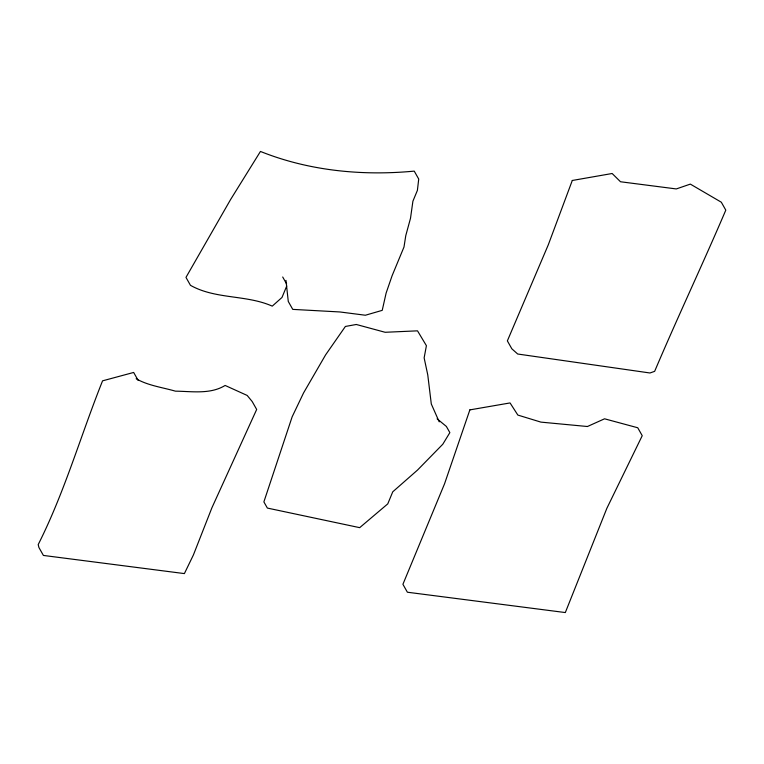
<?xml version="1.0" encoding="UTF-8"?>
<svg xmlns="http://www.w3.org/2000/svg" width="764" height="764" viewBox="0 0 764 764"><rect width="100%" height="100%" fill="white"/><g stroke="black" fill="none" stroke-linecap="round" stroke-linejoin="round"><path stroke-width="1.15" d="M286.748 285.975L281.992 297.454L272.261 306.135C246.247 294.589 215.524 299.478 190.456 285.316L185.977 277.389L230.575 199.566L260.448 151.444C308.99 170.907 362.432 176.045 414.231 171.117L418.72 179.043L417.402 190.36L412.904 201.209L410.507 218.275L405.779 235.608L403.994 247.02L392.094 275.747L386.116 293.08L382.229 310.356L365.373 315.236L339.894 311.96L292.755 309.382L288.276 301.455L285.975 280.388M136.164 378.753C148.101 385.61 162.321 387.367 175.414 391.158C191.917 391.34 210.31 394.549 225.122 385.448L247.183 395.446L252.187 401.53L256.675 409.456L211.924 507.754L193.397 554.96L184.391 573.592L43.405 555.438L38.926 547.521L38.2 544.579C64.711 492.064 80.774 435.299 102.567 380.835L133.662 372.45L138.141 380.377M437.094 418.815L446.367 426.436L449.862 432.615L442.786 444.247L417.545 470.041L392.753 491.815L387.759 503.877L359.691 527.657L267.371 508.07L263.876 501.891L292.144 416.829L303.556 392.935L325.607 354.868L345.385 326.457L356.301 324.48L385.142 332.283L417.516 330.841L426.407 345.691L424.135 357.867L427.764 374.895L431.297 403.975L439.204 421.843M282.699 276.998L286.624 283.941M469.86 409.886L444.543 483.813L402.914 584.298L407.393 592.224L565.322 612.556L606.855 508.327L642.228 435.69L637.749 427.764L604.553 418.806L587.42 426.513L540.922 422.12L517.849 415.072L510.056 402.934L469.86 409.886M572.293 180.476L548.275 244.852L507.363 340.878L511.842 348.804L517.696 354.018L649.963 372.985L654.643 371.352C677.572 317.261 702.737 264.163 725.8 210.138L721.311 202.212L690.341 184.114L676.293 188.937L620.502 181.756L612.145 173.504L572.293 180.476"/></g></svg>
